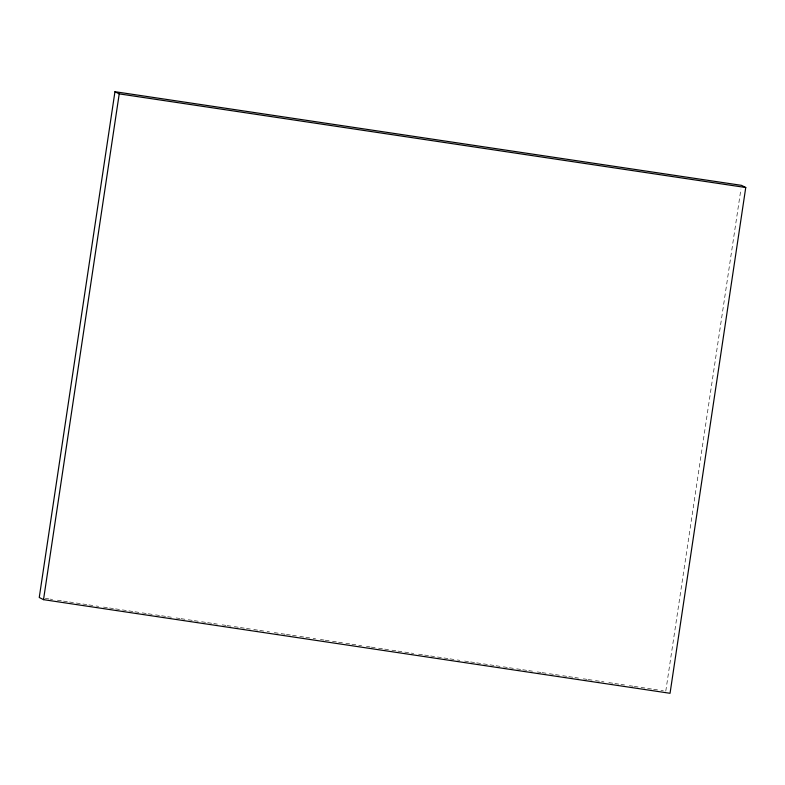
<?xml version="1.0" encoding="UTF-8"?>
<svg xmlns="http://www.w3.org/2000/svg" width="785" height="785" viewBox="0 0 785 785"><rect width="100%" height="100%" fill="white"/><g stroke="black" fill="none" stroke-linecap="round" stroke-linejoin="round"><path stroke-width="0.59" stroke-dasharray="3.92 2.94" d="M665.778 691.124L740.942 188.989M45.314 598.396L48.945 598.935M50.161 599.112L52.585 599.475M57.433 600.201L62.28 600.927M63.487 601.104L68.334 601.83M69.551 602.016L81.669 603.822M82.876 604.008L87.724 604.735M88.941 604.911L94.995 605.814M96.212 606L98.635 606.363M103.483 607.09L108.33 607.806M109.537 607.992L114.384 608.718M115.601 608.895L127.719 610.71M128.926 610.887L133.774 611.613M134.991 611.79L141.045 612.702M142.262 612.879L147.109 613.605M148.316 613.782L154.38 614.694M155.587 614.871L160.434 615.597M161.651 615.774L166.499 616.5M167.705 616.686L171.346 617.226M176.193 617.952L179.824 618.492M181.041 618.678L187.095 619.581M188.312 619.767L193.159 620.484M194.366 620.67L200.43 621.573M201.637 621.759L206.484 622.476M207.701 622.662L212.549 623.388M213.755 623.565L217.396 624.114M222.243 624.831L225.874 625.38M227.091 625.557L233.145 626.459M234.362 626.646L239.209 627.372M240.416 627.549L245.263 628.275M246.48 628.451L252.535 629.364M253.751 629.541L258.599 630.267M259.806 630.453L265.87 631.356M267.077 631.533L269.5 631.896M274.348 632.622L285.259 634.251M286.466 634.437L291.313 635.153M292.53 635.34L298.585 636.242M299.801 636.429L304.649 637.145M305.856 637.332L311.92 638.234M313.127 638.421L315.55 638.784M320.398 639.5L324.038 640.05M325.245 640.226L331.309 641.139M332.516 641.316L337.364 642.042M338.58 642.218L344.635 643.131M345.851 643.308L350.699 644.034M351.906 644.21L361.6 645.663M366.448 646.389L370.088 646.928M371.295 647.115L377.359 648.017M378.566 648.194L383.414 648.92M384.63 649.107L390.685 650.009M391.901 650.186L396.749 650.912M397.956 651.099L410.074 652.904M411.291 653.091L413.715 653.454M418.562 654.17L423.409 654.896M424.616 655.082L429.464 655.809M430.68 655.985L442.799 657.801M444.006 657.977L448.853 658.703M450.07 658.88L456.124 659.792M457.341 659.969L459.765 660.332M464.612 661.058L469.459 661.784M470.666 661.961L475.514 662.687M476.73 662.864L488.849 664.679M490.056 664.856L494.903 665.582M496.12 665.768L502.174 666.671M503.391 666.848L508.238 667.574M509.455 667.76L515.51 668.663M516.726 668.84L521.574 669.566M522.781 669.752L527.628 670.478M528.845 670.655L532.475 671.195M537.323 671.921L540.963 672.47M542.17 672.647L548.234 673.55M549.441 673.736L554.288 674.462M555.505 674.639L561.56 675.542M562.776 675.728L567.624 676.454M568.831 676.631L573.678 677.357M574.895 677.534L578.525 678.083M583.373 678.809L587.013 679.349M588.22 679.525L594.284 680.438M595.491 680.615L600.339 681.341M601.555 681.527L603.979 681.88M608.826 682.607L613.674 683.333M614.881 683.519L619.728 684.235M620.945 684.422L624.575 684.962M629.423 685.688L633.063 686.227M634.27 686.414L646.389 688.219M647.605 688.406L652.453 689.132M653.66 689.308L659.724 690.211M660.931 690.398L663.354 690.761"/><path stroke-width="1.18" d="M114.953 91.708L39.25 597.483L43.518 599.652L670.047 693.292L745.75 187.517L741.482 185.348L114.953 91.708L119.222 93.876L745.75 187.517M43.518 599.652L119.222 93.876"/></g></svg>
